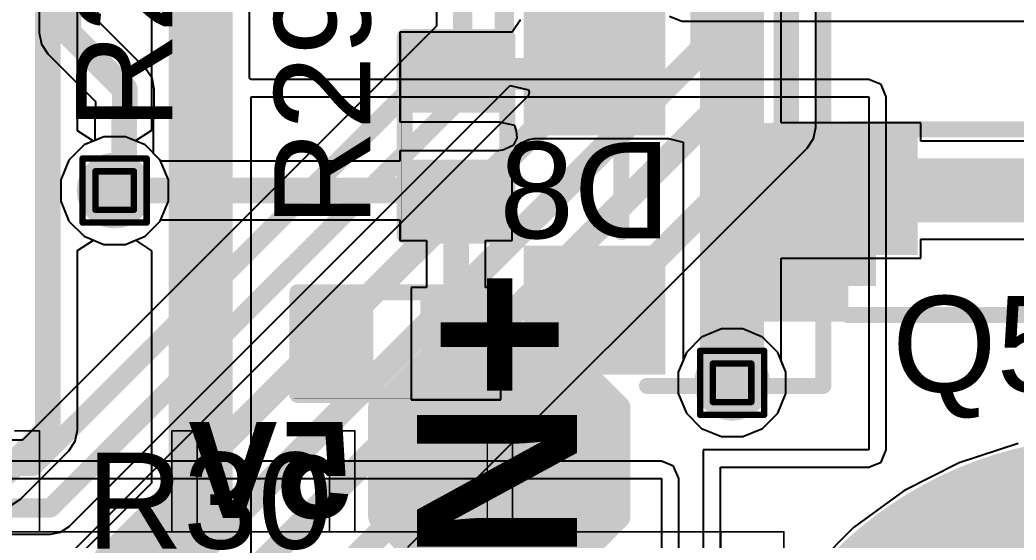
# Model space of a CAD drawing. Header units: inches. Extents: x -11 to 5433, y -4 to 5447.
# Drawn here: x 53.77 to 61.66, y 2.25 to 6.38 of the extents above; entities that cross this region are included whole.
import ezdxf

# ---------------------------------------------------------------- set-up
doc = ezdxf.new("R2010")
doc.units = ezdxf.units.IN
for name, color, linetype in [('Bottom Layer', 5, 'Continuous'), ('Bottom Overlay', 54, 'Continuous'), ('Bottom Paste', 16, 'Continuous'), ('Bottom Solder', 6, 'Continuous'), ('Drill Drawing', 1, 'Continuous'), ('Ground', 16, 'Continuous'), ('Mechanical 4', 56, 'Continuous'), ('Multi-Layer', 9, 'Continuous'), ('Pad Holes', 156, 'Continuous'), ('Power', 76, 'Continuous'), ('Top Layer', 1, 'Continuous'), ('Top Overlay', 2, 'Continuous'), ('Top Paste', 8, 'Continuous'), ('Top Solder', 216, 'Continuous'), ('Via Holes', 16, 'Continuous')]:
    doc.layers.add(name, color=color, linetype=linetype)
doc.styles.add('Arial', font='', dxfattribs={"height": 0.2})
doc.styles.add('Arial_Bold', font='', dxfattribs={"height": 0.2})
doc.styles.get('Arial').set_extended_font_data('Arial')
doc.styles.get('Arial_Bold').set_extended_font_data('Arial', bold=True)

# ---------------------------------------------------------------- blocks, each defined once
blk = doc.blocks.new('T__________B_31')
at = {"layer": 'Bottom Layer'}
blk.add_hatch(color=5, dxfattribs=at).paths.add_polyline_path([(0.381, 0.762), (-0.381, 0.762), (-0.762, 0.381), (-0.762, -0.381), (-0.381, -0.762), (0.381, -0.762), (0.762, -0.381), (0.762, 0.381)])
at = {"layer": 'Bottom Paste'}
blk.add_hatch(color=16, dxfattribs=at).paths.add_polyline_path([(0.381, 0.762), (-0.381, 0.762), (-0.762, 0.381), (-0.762, -0.381), (-0.381, -0.762), (0.381, -0.762), (0.762, -0.381), (0.762, 0.381)])
at = {"layer": 'Bottom Solder'}
blk.add_hatch(color=6, dxfattribs=at).paths.add_polyline_path([(0.4318, 0.8636), (-0.4318, 0.8636), (-0.8636, 0.4318), (-0.8636, -0.4318), (-0.4318, -0.8636), (0.4318, -0.8636), (0.8636, -0.4318), (0.8636, 0.4318)])
at = {"layer": 'Bottom Overlay'}
for points in [[(-0.9398, 0.4318, 0.2, 0.2, 0), (-0.4318, 0.9398, 0.2, 0.2, 0)], [(-0.4318, 0.9398, 0.2, 0.2, 0), (0.4318, 0.9398, 0.2, 0.2, 0)], [(0.4318, 0.9398, 0.2, 0.2, 0), (0.9398, 0.4318, 0.2, 0.2, 0)], [(-0.9398, -0.4318, 0.2, 0.2, 0), (-0.9398, 0.4318, 0.2, 0.2, 0)], [(0.9398, -0.4318, 0.2, 0.2, 0), (0.9398, 0.4318, 0.2, 0.2, 0)], [(-0.9398, -0.4318, 0.2, 0.2, 0), (-0.4318, -0.9398, 0.2, 0.2, 0)], [(0.4318, -0.9398, 0.2, 0.2, 0), (0.9398, -0.4318, 0.2, 0.2, 0)], [(-0.4318, -0.9398, 0.2, 0.2, 0), (0.4318, -0.9398, 0.2, 0.2, 0)]]:
    blk.add_lwpolyline(points, format="xyseb", dxfattribs=at)
for points in [[(-0.4818, 0.9398, 0.1, 0.1, 1), (-0.3818, 0.9398, 0.1, 0.1, 1)], [(-0.4818, 0.9398, 0.1, 0.1, 1), (-0.3818, 0.9398, 0.1, 0.1, 1)], [(0.3818, 0.9398, 0.1, 0.1, 1), (0.4818, 0.9398, 0.1, 0.1, 1)], [(0.3818, 0.9398, 0.1, 0.1, 1), (0.4818, 0.9398, 0.1, 0.1, 1)], [(-0.9898, 0.4318, 0.1, 0.1, 1), (-0.8898, 0.4318, 0.1, 0.1, 1)], [(-0.9898, 0.4318, 0.1, 0.1, 1), (-0.8898, 0.4318, 0.1, 0.1, 1)], [(0.8898, 0.4318, 0.1, 0.1, 1), (0.9898, 0.4318, 0.1, 0.1, 1)], [(0.8898, 0.4318, 0.1, 0.1, 1), (0.9898, 0.4318, 0.1, 0.1, 1)], [(-0.9898, -0.4318, 0.1, 0.1, 1), (-0.8898, -0.4318, 0.1, 0.1, 1)], [(-0.9898, -0.4318, 0.1, 0.1, 1), (-0.8898, -0.4318, 0.1, 0.1, 1)], [(0.8898, -0.4318, 0.1, 0.1, 1), (0.9898, -0.4318, 0.1, 0.1, 1)], [(0.8898, -0.4318, 0.1, 0.1, 1), (0.9898, -0.4318, 0.1, 0.1, 1)], [(-0.4818, -0.9398, 0.1, 0.1, 1), (-0.3818, -0.9398, 0.1, 0.1, 1)], [(-0.4818, -0.9398, 0.1, 0.1, 1), (-0.3818, -0.9398, 0.1, 0.1, 1)], [(0.3818, -0.9398, 0.1, 0.1, 1), (0.4818, -0.9398, 0.1, 0.1, 1)], [(0.3818, -0.9398, 0.1, 0.1, 1), (0.4818, -0.9398, 0.1, 0.1, 1)]]:
    blk.add_lwpolyline(points, format="xyseb", close=True, dxfattribs=at)
blk = doc.blocks.new('R___0402_35')
at = {"layer": 'Top Layer'}
for points in [[(-0.6985, -0.3175), (-0.6985, 0.3175), (-0.2413, 0.3175), (-0.2413, -0.3175)], [(0.2413, -0.3175), (0.2413, 0.3175), (0.6985, 0.3175), (0.6985, -0.3175)]]:
    blk.add_hatch(color=1, dxfattribs=at).paths.add_polyline_path(points)
at = {"layer": 'Top Paste'}
for points in [[(-0.6985, -0.3175), (-0.6985, 0.3175), (-0.2413, 0.3175), (-0.2413, -0.3175)], [(0.2413, -0.3175), (0.2413, 0.3175), (0.6985, 0.3175), (0.6985, -0.3175)]]:
    blk.add_hatch(color=8, dxfattribs=at).paths.add_polyline_path(points)
at = {"layer": 'Top Solder'}
for points in [[(-0.7535, -0.3725), (-0.7535, 0.3725), (-0.1863, 0.3725), (-0.1863, -0.3725)], [(0.1863, -0.3725), (0.1863, 0.3725), (0.7535, 0.3725), (0.7535, -0.3725)]]:
    blk.add_hatch(color=216, dxfattribs=at).paths.add_polyline_path(points)
at = {"layer": 'Top Overlay'}
for points in [[(-0.7874, -0.4064, 0.127, 0.127, 0), (-0.7874, 0.4064, 0.127, 0.127, 0)], [(-0.7874, 0.4064, 0.127, 0.127, 0), (0.7874, 0.4064, 0.127, 0.127, 0)], [(0.7874, -0.4064, 0.127, 0.127, 0), (0.7874, 0.4064, 0.127, 0.127, 0)], [(-0.7874, -0.4064, 0.127, 0.127, 0), (0.7874, -0.4064, 0.127, 0.127, 0)], [(-0.8128, -0.4318, 0.00323, 0.00323, 0), (0.8128, -0.4318, 0.00323, 0.00323, 0)]]:
    blk.add_lwpolyline(points, format="xyseb", dxfattribs=at)
for points in [[(-0.8191, 0.4064, 0.0635, 0.0635, 1), (-0.7556, 0.4064, 0.0635, 0.0635, 1)], [(-0.8191, 0.4064, 0.0635, 0.0635, 1), (-0.7556, 0.4064, 0.0635, 0.0635, 1)], [(0.7556, 0.4064, 0.0635, 0.0635, 1), (0.8191, 0.4064, 0.0635, 0.0635, 1)], [(0.7556, 0.4064, 0.0635, 0.0635, 1), (0.8191, 0.4064, 0.0635, 0.0635, 1)], [(-0.8191, -0.4064, 0.0635, 0.0635, 1), (-0.7556, -0.4064, 0.0635, 0.0635, 1)], [(-0.8191, -0.4064, 0.0635, 0.0635, 1), (-0.7556, -0.4064, 0.0635, 0.0635, 1)], [(0.7556, -0.4064, 0.0635, 0.0635, 1), (0.8191, -0.4064, 0.0635, 0.0635, 1)], [(0.7556, -0.4064, 0.0635, 0.0635, 1), (0.8191, -0.4064, 0.0635, 0.0635, 1)], [(-0.8136, -0.4318, 0.00161, 0.00161, 1), (-0.812, -0.4318, 0.00161, 0.00161, 1)], [(0.812, -0.4318, 0.00161, 0.00161, 1), (0.8136, -0.4318, 0.00161, 0.00161, 1)]]:
    blk.add_lwpolyline(points, format="xyseb", close=True, dxfattribs=at)
blk = doc.blocks.new('R___0402_36')
at = {"layer": 'Top Layer'}
for points in [[(-0.6985, -0.3175), (-0.6985, 0.3175), (-0.2413, 0.3175), (-0.2413, -0.3175)], [(0.2413, -0.3175), (0.2413, 0.3175), (0.6985, 0.3175), (0.6985, -0.3175)]]:
    blk.add_hatch(color=1, dxfattribs=at).paths.add_polyline_path(points)
at = {"layer": 'Top Paste'}
for points in [[(-0.6985, -0.3175), (-0.6985, 0.3175), (-0.2413, 0.3175), (-0.2413, -0.3175)], [(0.2413, -0.3175), (0.2413, 0.3175), (0.6985, 0.3175), (0.6985, -0.3175)]]:
    blk.add_hatch(color=8, dxfattribs=at).paths.add_polyline_path(points)
at = {"layer": 'Top Solder'}
for points in [[(-0.7535, -0.3725), (-0.7535, 0.3725), (-0.1863, 0.3725), (-0.1863, -0.3725)], [(0.1863, -0.3725), (0.1863, 0.3725), (0.7535, 0.3725), (0.7535, -0.3725)]]:
    blk.add_hatch(color=216, dxfattribs=at).paths.add_polyline_path(points)
at = {"layer": 'Top Overlay'}
for points in [[(0.7874, 0.4064, 0.127, 0.127, 0), (-0.7874, 0.4064, 0.127, 0.127, 0)], [(-0.7874, -0.4064, 0.127, 0.127, 0), (-0.7874, 0.4064, 0.127, 0.127, 0)], [(0.7874, -0.4064, 0.127, 0.127, 0), (0.7874, 0.4064, 0.127, 0.127, 0)], [(0.7874, -0.4064, 0.127, 0.127, 0), (-0.7874, -0.4064, 0.127, 0.127, 0)], [(0.8128, -0.4318, 0.00323, 0.00323, 0), (-0.8128, -0.4318, 0.00323, 0.00323, 0)]]:
    blk.add_lwpolyline(points, format="xyseb", dxfattribs=at)
for points in [[(-0.8191, 0.4064, 0.0635, 0.0635, 1), (-0.7556, 0.4064, 0.0635, 0.0635, 1)], [(-0.8191, 0.4064, 0.0635, 0.0635, 1), (-0.7556, 0.4064, 0.0635, 0.0635, 1)], [(0.7556, 0.4064, 0.0635, 0.0635, 1), (0.8191, 0.4064, 0.0635, 0.0635, 1)], [(0.7556, 0.4064, 0.0635, 0.0635, 1), (0.8191, 0.4064, 0.0635, 0.0635, 1)], [(-0.8191, -0.4064, 0.0635, 0.0635, 1), (-0.7556, -0.4064, 0.0635, 0.0635, 1)], [(-0.8191, -0.4064, 0.0635, 0.0635, 1), (-0.7556, -0.4064, 0.0635, 0.0635, 1)], [(0.7556, -0.4064, 0.0635, 0.0635, 1), (0.8191, -0.4064, 0.0635, 0.0635, 1)], [(0.7556, -0.4064, 0.0635, 0.0635, 1), (0.8191, -0.4064, 0.0635, 0.0635, 1)], [(-0.8136, -0.4318, 0.00161, 0.00161, 1), (-0.812, -0.4318, 0.00161, 0.00161, 1)], [(0.812, -0.4318, 0.00161, 0.00161, 1), (0.8136, -0.4318, 0.00161, 0.00161, 1)]]:
    blk.add_lwpolyline(points, format="xyseb", close=True, dxfattribs=at)
blk = doc.blocks.new('SOT_23_37')
at = {"layer": 'Top Layer'}
for points in [[(-0.41, 1.46), (0.41, 1.46), (0.41, 0.54), (-0.41, 0.54)], [(-1.36, -0.54), (-0.54, -0.54), (-0.54, -1.46), (-1.36, -1.46)], [(0.54, -0.54), (1.36, -0.54), (1.36, -1.46), (0.54, -1.46)]]:
    blk.add_hatch(color=1, dxfattribs=at).paths.add_polyline_path(points)
at = {"layer": 'Top Paste'}
for points in [[(-0.41, 1.46), (0.41, 1.46), (0.41, 0.54), (-0.41, 0.54)], [(-1.36, -0.54), (-0.54, -0.54), (-0.54, -1.46), (-1.36, -1.46)], [(0.54, -0.54), (1.36, -0.54), (1.36, -1.46), (0.54, -1.46)]]:
    blk.add_hatch(color=8, dxfattribs=at).paths.add_polyline_path(points)
at = {"layer": 'Top Solder'}
for points in [[(-0.5116, 1.5616), (0.5116, 1.5616), (0.5116, 0.4384), (-0.5116, 0.4384)], [(-1.4616, -0.4384), (-0.4384, -0.4384), (-0.4384, -1.5616), (-1.4616, -1.5616)], [(0.4384, -0.4384), (1.4616, -0.4384), (1.4616, -1.5616), (0.4384, -1.5616)]]:
    blk.add_hatch(color=216, dxfattribs=at).paths.add_polyline_path(points)
at = {"layer": 'Top Overlay'}
for points in [[(-1.5494, -0.5842, 0.127, 0.127, 0), (-1.5494, 0.8128, 0.127, 0.127, 0)], [(-0.5588, 0.8128, 0.127, 0.127, 0), (-1.5494, 0.8128, 0.127, 0.127, 0)], [(1.5494, 0.8128, 0.127, 0.127, 0), (0.5588, 0.8128, 0.127, 0.127, 0)], [(1.5494, -0.5842, 0.127, 0.127, 0), (1.5494, 0.8128, 0.127, 0.127, 0)], [(0.3302, -0.7874, 0.127, 0.127, 0), (-0.3302, -0.7874, 0.127, 0.127, 0)], [(-1.5494, -1.1684, 0.127, 0.127, 0), (-1.6764, -1.0414, 0.127, 0.127, 0)], [(-1.6764, -1.2954, 0.127, 0.127, 0), (-1.6764, -1.0414, 0.127, 0.127, 0)], [(-1.6764, -1.2954, 0.127, 0.127, 0), (-1.5494, -1.1684, 0.127, 0.127, 0)]]:
    blk.add_lwpolyline(points, format="xyseb", dxfattribs=at)
for points in [[(-1.5812, 0.8128, 0.0635, 0.0635, 1), (-1.5176, 0.8128, 0.0635, 0.0635, 1)], [(-1.5812, 0.8128, 0.0635, 0.0635, 1), (-1.5176, 0.8128, 0.0635, 0.0635, 1)], [(-0.5905, 0.8128, 0.0635, 0.0635, 1), (-0.5271, 0.8128, 0.0635, 0.0635, 1)], [(0.5271, 0.8128, 0.0635, 0.0635, 1), (0.5905, 0.8128, 0.0635, 0.0635, 1)], [(1.5176, 0.8128, 0.0635, 0.0635, 1), (1.5812, 0.8128, 0.0635, 0.0635, 1)], [(1.5176, 0.8128, 0.0635, 0.0635, 1), (1.5812, 0.8128, 0.0635, 0.0635, 1)], [(-1.5812, -0.5842, 0.0635, 0.0635, 1), (-1.5176, -0.5842, 0.0635, 0.0635, 1)], [(1.5176, -0.5842, 0.0635, 0.0635, 1), (1.5812, -0.5842, 0.0635, 0.0635, 1)], [(-0.3619, -0.7874, 0.0635, 0.0635, 1), (-0.2984, -0.7874, 0.0635, 0.0635, 1)], [(0.2984, -0.7874, 0.0635, 0.0635, 1), (0.3619, -0.7874, 0.0635, 0.0635, 1)], [(-1.7082, -1.0414, 0.0635, 0.0635, 1), (-1.6446, -1.0414, 0.0635, 0.0635, 1)], [(-1.7082, -1.0414, 0.0635, 0.0635, 1), (-1.6446, -1.0414, 0.0635, 0.0635, 1)], [(-1.5812, -1.1684, 0.0635, 0.0635, 1), (-1.5176, -1.1684, 0.0635, 0.0635, 1)], [(-1.5812, -1.1684, 0.0635, 0.0635, 1), (-1.5176, -1.1684, 0.0635, 0.0635, 1)], [(-1.7082, -1.2954, 0.0635, 0.0635, 1), (-1.6446, -1.2954, 0.0635, 0.0635, 1)], [(-1.7082, -1.2954, 0.0635, 0.0635, 1), (-1.6446, -1.2954, 0.0635, 0.0635, 1)]]:
    blk.add_lwpolyline(points, format="xyseb", close=True, dxfattribs=at)
blk = doc.blocks.new('SOD_323_B_38')
at = {"layer": 'Bottom Layer'}
for points in [[(-0.75, -0.45), (-1.55, -0.45), (-1.55, 0.45), (-0.75, 0.45)], [(1.55, -0.45), (0.75, -0.45), (0.75, 0.45), (1.55, 0.45)]]:
    blk.add_hatch(color=5, dxfattribs=at).paths.add_polyline_path(points)
at = {"layer": 'Bottom Overlay'}
for points in [[(-2.0062, 0.4826), (-0.914, 0.4826), (-0.914, 0.7874), (-2.0062, 0.7874)], [(-2.0062, -0.508), (-1.5744, -0.508), (-1.5744, 0.508), (-2.0062, 0.508)], [(-2.0062, -0.7874), (-0.914, -0.7874), (-0.914, -0.4826), (-2.0062, -0.4826)]]:
    blk.add_hatch(color=54, dxfattribs=at).paths.add_polyline_path(points)
at = {"layer": 'Bottom Paste'}
for points in [[(-0.75, -0.45), (-1.55, -0.45), (-1.55, 0.45), (-0.75, 0.45)], [(1.55, -0.45), (0.75, -0.45), (0.75, 0.45), (1.55, 0.45)]]:
    blk.add_hatch(color=16, dxfattribs=at).paths.add_polyline_path(points)
at = {"layer": 'Bottom Solder'}
for points in [[(-0.695, -0.505), (-1.605, -0.505), (-1.605, 0.505), (-0.695, 0.505)], [(1.605, -0.505), (0.695, -0.505), (0.695, 0.505), (1.605, 0.505)]]:
    blk.add_hatch(color=6, dxfattribs=at).paths.add_polyline_path(points)
at = {"layer": 'Bottom Overlay'}
for points in [[(-0.9144, 0.7366, 0.127, 0.127, 0), (0.9398, 0.7366, 0.127, 0.127, 0)], [(0.9398, 0.5588, 0.127, 0.127, 0), (0.9398, 0.7366, 0.127, 0.127, 0)], [(0.9398, -0.7366, 0.127, 0.127, 0), (0.9398, -0.5588, 0.127, 0.127, 0)], [(-0.9144, -0.7366, 0.127, 0.127, 0), (0.9398, -0.7366, 0.127, 0.127, 0)]]:
    blk.add_lwpolyline(points, format="xyseb", dxfattribs=at)
for points in [[(-0.9461, 0.7366, 0.0635, 0.0635, 1), (-0.8827, 0.7366, 0.0635, 0.0635, 1)], [(0.908, 0.7366, 0.0635, 0.0635, 1), (0.9715, 0.7366, 0.0635, 0.0635, 1)], [(0.908, 0.7366, 0.0635, 0.0635, 1), (0.9715, 0.7366, 0.0635, 0.0635, 1)], [(0.908, 0.5588, 0.0635, 0.0635, 1), (0.9715, 0.5588, 0.0635, 0.0635, 1)], [(0.908, -0.5588, 0.0635, 0.0635, 1), (0.9715, -0.5588, 0.0635, 0.0635, 1)], [(-0.9461, -0.7366, 0.0635, 0.0635, 1), (-0.8827, -0.7366, 0.0635, 0.0635, 1)], [(0.908, -0.7366, 0.0635, 0.0635, 1), (0.9715, -0.7366, 0.0635, 0.0635, 1)], [(0.908, -0.7366, 0.0635, 0.0635, 1), (0.9715, -0.7366, 0.0635, 0.0635, 1)]]:
    blk.add_lwpolyline(points, format="xyseb", close=True, dxfattribs=at)
blk = doc.blocks.new('S______156')
at = {"layer": 'Bottom Layer'}
h = blk.add_hatch(color=5, dxfattribs=at)
edge = h.paths.add_edge_path()
edge.add_arc((0, 0), 3, 0, 360)
at = {"layer": 'Bottom Solder'}
h = blk.add_hatch(color=6, dxfattribs=at)
edge = h.paths.add_edge_path()
edge.add_arc((0, 0), 3.1016, 0, 360)
at = {"layer": 'Ground'}
h = blk.add_hatch(color=16, dxfattribs=at)
edge = h.paths.add_edge_path()
edge.add_arc((0, 0), 3, 0, 360)
at = {"layer": 'Multi-Layer'}
h = blk.add_hatch(color=9, dxfattribs=at)
edge = h.paths.add_edge_path()
edge.add_arc((0, 0), 3, 0, 360)
at = {"layer": 'Pad Holes'}
h = blk.add_hatch(color=7, dxfattribs=at)
edge = h.paths.add_edge_path()
edge.add_arc((0, 0), 1.85, 0, 360)
at = {"layer": 'Power'}
h = blk.add_hatch(color=76, dxfattribs=at)
edge = h.paths.add_edge_path()
edge.add_arc((0, 0), 3, 0, 360)
at = {"layer": 'Top Layer'}
h = blk.add_hatch(color=1, dxfattribs=at)
edge = h.paths.add_edge_path()
edge.add_arc((0, 0), 3, 0, 360)
at = {"layer": 'Top Solder'}
h = blk.add_hatch(color=216, dxfattribs=at)
edge = h.paths.add_edge_path()
edge.add_arc((0, 0), 3.1016, 0, 360)

msp = doc.modelspace()

# ---------------------------------------------------------------- hatches: boundary and pattern name
at = {"layer": 'Bottom Layer'}
h = msp.add_hatch(color=5, dxfattribs=at)
edge = h.paths.add_edge_path()
edge.add_arc((54.5183, 5.0266), 0.3, 0, 360)
h = msp.add_hatch(color=5, dxfattribs=at)
edge = h.paths.add_edge_path()
edge.add_arc((59.4124, 3.5016), 0.3, 0, 360)
at = {"layer": 'Ground'}
h = msp.add_hatch(color=16, dxfattribs=at)
edge = h.paths.add_edge_path()
edge.add_arc((54.5183, 5.0266), 0.3, 0, 360)
h = msp.add_hatch(color=16, dxfattribs=at)
edge = h.paths.add_edge_path()
edge.add_arc((59.4124, 3.5016), 0.3, 0, 360)
at = {"layer": 'Power'}
h = msp.add_hatch(color=76, dxfattribs=at)
edge = h.paths.add_edge_path()
edge.add_arc((54.5183, 5.0266), 0.3, 0, 360)
h = msp.add_hatch(color=76, dxfattribs=at)
edge = h.paths.add_edge_path()
edge.add_arc((59.4124, 3.5016), 0.3, 0, 360)
at = {"layer": 'Top Layer'}
h = msp.add_hatch(color=1, dxfattribs=at)
edge = h.paths.add_edge_path()
edge.add_arc((54.5183, 5.0266), 0.3, 0, 360)
h = msp.add_hatch(color=1, dxfattribs=at)
edge = h.paths.add_edge_path()
edge.add_arc((59.4124, 3.5016), 0.3, 0, 360)
at = {"layer": 'Via Holes'}
h = msp.add_hatch(color=7, dxfattribs=at)
edge = h.paths.add_edge_path()
edge.add_arc((54.5183, 5.0266), 0.15, 0, 360)
h = msp.add_hatch(color=7, dxfattribs=at)
edge = h.paths.add_edge_path()
edge.add_arc((59.4124, 3.5016), 0.15, 0, 360)

# ---------------------------------------------------------------- linework, layer by layer
at = {"layer": 'Bottom Layer'}
for p, q in [((54.2228, 5.5009), (54.2228, 20.8349)), ((54.8108, 7.9647), (54.8108, 5.5039)), ((55.5878, 5.9166), (55.5878, 7.9647)), ((58.9176, 6.4094), (59.0148, 6.3692)), ((59.0148, 6.3692), (63.5148, 6.3692)), ((55.6006, 5.9081), (55.5878, 5.9166)), ((60.4972, 5.9081), (55.6006, 5.9081)), ((60.5944, 5.8678), (60.4972, 5.9081)), ((60.6347, 5.7706), (60.5944, 5.8678)), ((55.6006, -3.1374), (55.6006, 5.7706)), ((55.6006, 5.7706), (60.4972, 5.7706)), ((60.4972, 5.7706), (60.4972, 2.9694)), ((60.6347, 2.9694), (60.6347, 5.7706)), ((54.3498, 5.419), (54.2228, 5.5009)), ((54.4334, 5.4536), (54.3498, 5.419)), ((54.6032, 5.4536), (54.4334, 5.4536)), ((54.6838, 5.4202), (54.6032, 5.4536)), ((54.8108, 5.5039), (54.6838, 5.4202)), ((54.2228, 4.5523), (54.3498, 4.6342)), ((54.3498, 4.6342), (54.4334, 4.5996)), ((54.4334, 4.5996), (54.6032, 4.5996)), ((54.6032, 4.5996), (54.6838, 4.633)), ((54.6838, 4.633), (54.8108, 4.5493)), ((54.2228, 3.1269), (54.2228, 4.5523)), ((54.8108, 4.5493), (54.8108, 2.706)), ((54.205, 3.0377), (54.2228, 3.1269)), ((54.1545, 2.9621), (54.205, 3.0377)), ((53.7708, 2.5784), (54.1545, 2.9621)), ((60.4972, 2.9694), (59.182, 2.9694)), ((59.182, 2.9694), (59.182, -3.1374)), ((60.5944, 2.8722), (60.6347, 2.9694)), ((60.4972, 2.8319), (60.5944, 2.8722)), ((59.3195, -3.1374), (59.3195, 2.8319)), ((59.3195, 2.8319), (60.4972, 2.8319)), ((54.8108, 2.706), (53.9217, 1.8169)), ((53.6952, 2.5279), (53.7708, 2.5784))]:
    msp.add_line(p, q, dxfattribs=at)
for points in [[(53.9897, 3.1269, 0.2032, 0.2032, 0), (53.9897, 20.8349, 0.2032, 0.2032, 0)], [(55.1993, 2.5451, 0.508, 0.508, 0), (55.1993, 8.1427, 0.508, 0.508, 0)], [(53.606, 2.7432, 0.2032, 0.2032, 0), (53.9897, 3.1269, 0.2032, 0.2032, 0)], [(54.0826, 1.4284, 0.508, 0.508, 0), (55.1993, 2.5451, 0.508, 0.508, 0)]]:
    msp.add_lwpolyline(points, format="xyseb", dxfattribs=at)
for points in [[(53.9389, 3.1269, 0.1016, 0.1016, 1), (54.0405, 3.1269, 0.1016, 0.1016, 1)], [(53.9389, 3.1269, 0.1016, 0.1016, 1), (54.0405, 3.1269, 0.1016, 0.1016, 1)], [(55.0723, 2.5451, 0.254, 0.254, 1), (55.3263, 2.5451, 0.254, 0.254, 1)], [(55.0723, 2.5451, 0.254, 0.254, 1), (55.3263, 2.5451, 0.254, 0.254, 1)]]:
    msp.add_lwpolyline(points, format="xyseb", close=True, dxfattribs=at)
at = {"layer": 'Drill Drawing'}
for points in [[(54.2643, 5.2806, 0.0508, 0.0508, 0), (54.7723, 5.2806, 0.0508, 0.0508, 0)], [(54.2643, 4.7726, 0.0508, 0.0508, 0), (54.2643, 5.2806, 0.0508, 0.0508, 0)], [(54.7723, 4.7726, 0.0508, 0.0508, 0), (54.7723, 5.2806, 0.0508, 0.0508, 0)], [(54.3659, 5.179, 0.0508, 0.0508, 0), (54.6707, 5.179, 0.0508, 0.0508, 0)], [(54.3659, 4.8742, 0.0508, 0.0508, 0), (54.3659, 5.179, 0.0508, 0.0508, 0)], [(54.6707, 4.8742, 0.0508, 0.0508, 0), (54.6707, 5.179, 0.0508, 0.0508, 0)], [(54.3659, 4.8742, 0.0508, 0.0508, 0), (54.6707, 4.8742, 0.0508, 0.0508, 0)], [(54.2643, 4.7726, 0.0508, 0.0508, 0), (54.7723, 4.7726, 0.0508, 0.0508, 0)], [(59.1584, 3.7556, 0.0508, 0.0508, 0), (59.6664, 3.7556, 0.0508, 0.0508, 0)], [(59.1584, 3.2476, 0.0508, 0.0508, 0), (59.1584, 3.7556, 0.0508, 0.0508, 0)], [(59.6664, 3.2476, 0.0508, 0.0508, 0), (59.6664, 3.7556, 0.0508, 0.0508, 0)], [(59.26, 3.654, 0.0508, 0.0508, 0), (59.5648, 3.654, 0.0508, 0.0508, 0)], [(59.26, 3.3492, 0.0508, 0.0508, 0), (59.26, 3.654, 0.0508, 0.0508, 0)], [(59.5648, 3.3492, 0.0508, 0.0508, 0), (59.5648, 3.654, 0.0508, 0.0508, 0)], [(59.26, 3.3492, 0.0508, 0.0508, 0), (59.5648, 3.3492, 0.0508, 0.0508, 0)], [(59.1584, 3.2476, 0.0508, 0.0508, 0), (59.6664, 3.2476, 0.0508, 0.0508, 0)]]:
    msp.add_lwpolyline(points, format="xyseb", dxfattribs=at)
for points in [[(54.2516, 5.2806, 0.0254, 0.0254, 1), (54.277, 5.2806, 0.0254, 0.0254, 1)], [(54.2516, 5.2806, 0.0254, 0.0254, 1), (54.277, 5.2806, 0.0254, 0.0254, 1)], [(54.7596, 5.2806, 0.0254, 0.0254, 1), (54.785, 5.2806, 0.0254, 0.0254, 1)], [(54.7596, 5.2806, 0.0254, 0.0254, 1), (54.785, 5.2806, 0.0254, 0.0254, 1)], [(54.3532, 5.179, 0.0254, 0.0254, 1), (54.3786, 5.179, 0.0254, 0.0254, 1)], [(54.3532, 5.179, 0.0254, 0.0254, 1), (54.3786, 5.179, 0.0254, 0.0254, 1)], [(54.658, 5.179, 0.0254, 0.0254, 1), (54.6834, 5.179, 0.0254, 0.0254, 1)], [(54.658, 5.179, 0.0254, 0.0254, 1), (54.6834, 5.179, 0.0254, 0.0254, 1)], [(54.3532, 4.8742, 0.0254, 0.0254, 1), (54.3786, 4.8742, 0.0254, 0.0254, 1)], [(54.3532, 4.8742, 0.0254, 0.0254, 1), (54.3786, 4.8742, 0.0254, 0.0254, 1)], [(54.658, 4.8742, 0.0254, 0.0254, 1), (54.6834, 4.8742, 0.0254, 0.0254, 1)], [(54.658, 4.8742, 0.0254, 0.0254, 1), (54.6834, 4.8742, 0.0254, 0.0254, 1)], [(54.2516, 4.7726, 0.0254, 0.0254, 1), (54.277, 4.7726, 0.0254, 0.0254, 1)], [(54.2516, 4.7726, 0.0254, 0.0254, 1), (54.277, 4.7726, 0.0254, 0.0254, 1)], [(54.7596, 4.7726, 0.0254, 0.0254, 1), (54.785, 4.7726, 0.0254, 0.0254, 1)], [(54.7596, 4.7726, 0.0254, 0.0254, 1), (54.785, 4.7726, 0.0254, 0.0254, 1)], [(59.1457, 3.7556, 0.0254, 0.0254, 1), (59.1711, 3.7556, 0.0254, 0.0254, 1)], [(59.1457, 3.7556, 0.0254, 0.0254, 1), (59.1711, 3.7556, 0.0254, 0.0254, 1)], [(59.6537, 3.7556, 0.0254, 0.0254, 1), (59.6791, 3.7556, 0.0254, 0.0254, 1)], [(59.6537, 3.7556, 0.0254, 0.0254, 1), (59.6791, 3.7556, 0.0254, 0.0254, 1)], [(59.2473, 3.654, 0.0254, 0.0254, 1), (59.2727, 3.654, 0.0254, 0.0254, 1)], [(59.2473, 3.654, 0.0254, 0.0254, 1), (59.2727, 3.654, 0.0254, 0.0254, 1)], [(59.5521, 3.654, 0.0254, 0.0254, 1), (59.5775, 3.654, 0.0254, 0.0254, 1)], [(59.5521, 3.654, 0.0254, 0.0254, 1), (59.5775, 3.654, 0.0254, 0.0254, 1)], [(59.2473, 3.3492, 0.0254, 0.0254, 1), (59.2727, 3.3492, 0.0254, 0.0254, 1)], [(59.2473, 3.3492, 0.0254, 0.0254, 1), (59.2727, 3.3492, 0.0254, 0.0254, 1)], [(59.5521, 3.3492, 0.0254, 0.0254, 1), (59.5775, 3.3492, 0.0254, 0.0254, 1)], [(59.5521, 3.3492, 0.0254, 0.0254, 1), (59.5775, 3.3492, 0.0254, 0.0254, 1)], [(59.1457, 3.2476, 0.0254, 0.0254, 1), (59.1711, 3.2476, 0.0254, 0.0254, 1)], [(59.1457, 3.2476, 0.0254, 0.0254, 1), (59.1711, 3.2476, 0.0254, 0.0254, 1)], [(59.6537, 3.2476, 0.0254, 0.0254, 1), (59.6791, 3.2476, 0.0254, 0.0254, 1)], [(59.6537, 3.2476, 0.0254, 0.0254, 1), (59.6791, 3.2476, 0.0254, 0.0254, 1)]]:
    msp.add_lwpolyline(points, format="xyseb", close=True, dxfattribs=at)
at = {"layer": 'Ground'}
for p, q in [((57.0698, 24.7046), (57.0698, 6.3291)), ((53.9197, 20.5392), (53.9197, 6.2763)), ((54.3859, 6.3728), (54.3859, 16.8786)), ((60.0755, 5.5274), (60.0755, 10.2174)), ((57.0698, 6.3291), (53.7878, 3.0471)), ((54.7641, 5.9946), (54.3859, 6.3728)), ((53.9197, 6.2763), (53.9375, 6.1871)), ((53.9375, 6.1871), (53.988, 6.1115)), ((53.988, 6.1115), (54.3662, 5.7333)), ((54.8146, 5.919), (54.7641, 5.9946)), ((54.8324, 5.8298), (54.8146, 5.919)), ((56.9652, 5.1715), (57.6537, 5.86)), ((57.6537, 5.86), (57.7984, 5.8251)), ((57.7991, 5.7804), (52.6836, 0.6649)), ((54.8324, 5.6214), (54.8324, 5.8298)), ((57.7984, 5.8251), (57.8042, 5.8073)), ((57.8042, 5.8073), (57.7991, 5.7804)), ((54.3662, 5.7333), (54.3662, 5.6418)), ((54.3662, 5.6418), (54.3611, 5.6163)), ((54.3611, 5.6163), (54.3611, 5.4237)), ((54.8273, 5.5958), (54.8324, 5.6214)), ((54.8273, 5.3215), (54.8273, 5.5958)), ((60.0577, 5.4382), (60.0755, 5.5274)), ((54.2764, 5.3886), (54.1563, 5.2685)), ((54.3611, 5.4237), (54.2764, 5.3886)), ((60.0072, 5.3626), (60.0577, 5.4382)), ((54.8803, 5.2685), (54.8273, 5.3215)), ((56.8422, 2.1976), (60.0072, 5.3626)), ((54.1563, 5.2685), (54.0913, 5.1115)), ((54.9453, 5.1115), (54.8803, 5.2685)), ((54.1569, 2.3632), (56.9652, 5.1715)), ((56.9652, 5.1715), (56.9652, 5.1715)), ((54.0913, 5.1115), (54.0913, 4.9417)), ((54.9453, 4.9417), (54.9453, 5.1115)), ((54.0913, 4.9417), (54.1563, 4.7847)), ((54.8803, 4.7847), (54.9453, 4.9417)), ((54.1563, 4.7847), (54.2764, 4.6646)), ((54.7602, 4.6646), (54.8803, 4.7847)), ((54.2764, 4.6646), (54.4334, 4.5996)), ((54.6032, 4.5996), (54.7602, 4.6646)), ((54.4334, 4.5996), (54.6032, 4.5996)), ((59.3275, 3.9286), (59.1705, 3.8635)), ((59.4973, 3.9286), (59.3275, 3.9286)), ((59.6543, 3.8635), (59.4973, 3.9286)), ((59.1705, 3.8635), (59.0504, 3.7434)), ((59.7744, 3.7434), (59.6543, 3.8635)), ((59.0504, 3.7434), (58.9854, 3.5865)), ((59.8394, 3.5865), (59.7744, 3.7434)), ((58.9854, 3.5865), (58.9854, 3.4166)), ((59.8394, 3.4166), (59.8394, 3.5865)), ((58.9854, 3.4166), (59.0504, 3.2597)), ((59.7744, 3.2597), (59.8394, 3.4166)), ((59.0504, 3.2597), (59.1705, 3.1396)), ((59.6543, 3.1396), (59.7744, 3.2597)), ((59.1705, 3.1396), (59.3275, 3.0746)), ((59.4973, 3.0746), (59.6543, 3.1396)), ((53.7878, 3.0471), (36.3653, 3.0471)), ((59.3275, 3.0746), (59.4973, 3.0746)), ((45.5613, 2.3025), (54.0104, 2.3025)), ((54.0104, 2.3025), (54.0897, 2.3183)), ((54.0104, 2.3025), (54.0104, 2.3025)), ((54.0897, 2.3183), (54.1569, 2.3632))]:
    msp.add_line(p, q, dxfattribs=at)
for points in [[(59.5122, 5.8928, 0.2032, 0.2032, 0), (59.5122, 28.6723, 0.2032, 0.2032, 0)], [(59.182, 6.1468, 0.2032, 0.2032, 0), (59.182, 28.5356, 0.2032, 0.2032, 0)], [(58.0898, 5.7414, 0.2032, 0.2032, 0), (58.0898, 27.8232, 0.2032, 0.2032, 0)], [(57.6072, 6.1065, 0.1524, 0.1524, 0), (57.6072, 24.9272, 0.1524, 0.1524, 0)], [(57.277, 6.2433, 0.1524, 0.1524, 0), (57.277, 24.7904, 0.1524, 0.1524, 0)], [(54.1528, 6.2763, 0.2032, 0.2032, 0), (54.1528, 20.6718, 0.2032, 0.2032, 0)], [(59.8424, 5.5274, 0.2032, 0.2032, 0), (59.8424, 10.2929, 0.2032, 0.2032, 0)], [(53.8736, 2.8399, 0.1524, 0.1524, 0), (57.277, 6.2433, 0.1524, 0.1524, 0)], [(54.1528, 6.2763, 0.2032, 0.2032, 0), (54.5993, 5.8298, 0.2032, 0.2032, 0)], [(52.7754, -0.2598, 0.2032, 0.2032, 0), (59.182, 6.1468, 0.2032, 0.2032, 0)], [(56.8187, 5.318, 0.1524, 0.1524, 0), (57.6072, 6.1065, 0.1524, 0.1524, 0)], [(52.8177, -0.8017, 0.2032, 0.2032, 0), (59.5122, 5.8928, 0.2032, 0.2032, 0)], [(54.5993, 5.6214, 0.2032, 0.2032, 0), (54.5993, 5.8298, 0.2032, 0.2032, 0)], [(52.7802, 0.4318, 0.2032, 0.2032, 0), (58.0898, 5.7414, 0.2032, 0.2032, 0)], [(54.5942, 5.6163, 0.2032, 0.2032, 0), (54.5993, 5.6214, 0.2032, 0.2032, 0)], [(54.5942, 5.1025, 0.2032, 0.2032, 0), (54.5942, 5.6163, 0.2032, 0.2032, 0)], [(52.9855, -1.3295, 0.2032, 0.2032, 0), (59.8424, 5.5274, 0.2032, 0.2032, 0)], [(54.0104, 2.5097, 0.1524, 0.1524, 0), (56.8187, 5.318, 0.1524, 0.1524, 0)], [(54.5183, 5.0266, 0.2032, 0.2032, 0), (54.5942, 5.1025, 0.2032, 0.2032, 0)], [(36.2795, 2.8399, 0.1524, 0.1524, 0), (53.8736, 2.8399, 0.1524, 0.1524, 0)], [(44.5474, 2.5097, 0.1524, 0.1524, 0), (54.0104, 2.5097, 0.1524, 0.1524, 0)]]:
    msp.add_lwpolyline(points, format="xyseb", dxfattribs=at)
for points in [[(54.102, 6.2763, 0.1016, 0.1016, 1), (54.2036, 6.2763, 0.1016, 0.1016, 1)], [(54.102, 6.2763, 0.1016, 0.1016, 1), (54.2036, 6.2763, 0.1016, 0.1016, 1)], [(57.2389, 6.2433, 0.0762, 0.0762, 1), (57.3151, 6.2433, 0.0762, 0.0762, 1)], [(57.2389, 6.2433, 0.0762, 0.0762, 1), (57.3151, 6.2433, 0.0762, 0.0762, 1)], [(59.1312, 6.1468, 0.1016, 0.1016, 1), (59.2328, 6.1468, 0.1016, 0.1016, 1)], [(59.1312, 6.1468, 0.1016, 0.1016, 1), (59.2328, 6.1468, 0.1016, 0.1016, 1)], [(57.5691, 6.1065, 0.0762, 0.0762, 1), (57.6453, 6.1065, 0.0762, 0.0762, 1)], [(57.5691, 6.1065, 0.0762, 0.0762, 1), (57.6453, 6.1065, 0.0762, 0.0762, 1)], [(54.5485, 5.8298, 0.1016, 0.1016, 1), (54.6501, 5.8298, 0.1016, 0.1016, 1)], [(54.5485, 5.8298, 0.1016, 0.1016, 1), (54.6501, 5.8298, 0.1016, 0.1016, 1)], [(59.4614, 5.8928, 0.1016, 0.1016, 1), (59.563, 5.8928, 0.1016, 0.1016, 1)], [(59.4614, 5.8928, 0.1016, 0.1016, 1), (59.563, 5.8928, 0.1016, 0.1016, 1)], [(58.039, 5.7414, 0.1016, 0.1016, 1), (58.1406, 5.7414, 0.1016, 0.1016, 1)], [(58.039, 5.7414, 0.1016, 0.1016, 1), (58.1406, 5.7414, 0.1016, 0.1016, 1)], [(54.5434, 5.6163, 0.1016, 0.1016, 1), (54.645, 5.6163, 0.1016, 0.1016, 1)], [(54.5434, 5.6163, 0.1016, 0.1016, 1), (54.645, 5.6163, 0.1016, 0.1016, 1)], [(54.5485, 5.6214, 0.1016, 0.1016, 1), (54.6501, 5.6214, 0.1016, 0.1016, 1)], [(54.5485, 5.6214, 0.1016, 0.1016, 1), (54.6501, 5.6214, 0.1016, 0.1016, 1)], [(59.7916, 5.5274, 0.1016, 0.1016, 1), (59.8932, 5.5274, 0.1016, 0.1016, 1)], [(59.7916, 5.5274, 0.1016, 0.1016, 1), (59.8932, 5.5274, 0.1016, 0.1016, 1)], [(56.7806, 5.318, 0.0762, 0.0762, 1), (56.8568, 5.318, 0.0762, 0.0762, 1)], [(56.7806, 5.318, 0.0762, 0.0762, 1), (56.8568, 5.318, 0.0762, 0.0762, 1)], [(54.5434, 5.1025, 0.1016, 0.1016, 1), (54.645, 5.1025, 0.1016, 0.1016, 1)], [(54.5434, 5.1025, 0.1016, 0.1016, 1), (54.645, 5.1025, 0.1016, 0.1016, 1)], [(54.4675, 5.0266, 0.1016, 0.1016, 1), (54.5691, 5.0266, 0.1016, 0.1016, 1)], [(53.8355, 2.8399, 0.0762, 0.0762, 1), (53.9117, 2.8399, 0.0762, 0.0762, 1)], [(53.8355, 2.8399, 0.0762, 0.0762, 1), (53.9117, 2.8399, 0.0762, 0.0762, 1)], [(53.9723, 2.5097, 0.0762, 0.0762, 1), (54.0485, 2.5097, 0.0762, 0.0762, 1)], [(53.9723, 2.5097, 0.0762, 0.0762, 1), (54.0485, 2.5097, 0.0762, 0.0762, 1)]]:
    msp.add_lwpolyline(points, format="xyseb", close=True, dxfattribs=at)
at = {"layer": 'Mechanical 4'}
for points in [[(53.7222, 3.1201, 0.0127, 0.0127, 0), (53.9222, 3.1201, 0.0127, 0.0127, 0)], [(53.9222, 2.3201, 0.0127, 0.0127, 0), (53.9222, 3.1201, 0.0127, 0.0127, 0)], [(54.9722, 3.1201, 0.0127, 0.0127, 0), (55.1722, 3.1201, 0.0127, 0.0127, 0)], [(54.9722, 2.3201, 0.0127, 0.0127, 0), (54.9722, 3.1201, 0.0127, 0.0127, 0)], [(55.1722, 2.3201, 0.0127, 0.0127, 0), (55.1722, 3.1201, 0.0127, 0.0127, 0)], [(56.2222, 3.1201, 0.0127, 0.0127, 0), (56.4222, 3.1201, 0.0127, 0.0127, 0)], [(56.2222, 2.3201, 0.0127, 0.0127, 0), (56.2222, 3.1201, 0.0127, 0.0127, 0)], [(56.4222, 2.3201, 0.0127, 0.0127, 0), (56.4222, 3.1201, 0.0127, 0.0127, 0)], [(57.4722, 3.1201, 0.0127, 0.0127, 0), (57.6722, 3.1201, 0.0127, 0.0127, 0)], [(57.4722, 2.3201, 0.0127, 0.0127, 0), (57.4722, 3.1201, 0.0127, 0.0127, 0)], [(57.6722, 2.3201, 0.0127, 0.0127, 0), (57.6722, 3.1201, 0.0127, 0.0127, 0)], [(46.5722, 2.3201, 0.0127, 0.0127, 0), (59.8222, 2.3201, 0.0127, 0.0127, 0)], [(59.3222, 0.4201, 0.0127, 0.0127, 0), (59.3222, 2.3201, 0.0127, 0.0127, 0)], [(59.8222, -1.7299, 0.0127, 0.0127, 0), (59.8222, 2.3201, 0.0127, 0.0127, 0)]]:
    msp.add_lwpolyline(points, format="xyseb", dxfattribs=at)
for points in [[(53.9191, 3.1201, 0.00635, 0.00635, 1), (53.9254, 3.1201, 0.00635, 0.00635, 1)], [(53.9191, 3.1201, 0.00635, 0.00635, 1), (53.9254, 3.1201, 0.00635, 0.00635, 1)], [(54.9691, 3.1201, 0.00635, 0.00635, 1), (54.9754, 3.1201, 0.00635, 0.00635, 1)], [(54.9691, 3.1201, 0.00635, 0.00635, 1), (54.9754, 3.1201, 0.00635, 0.00635, 1)], [(55.1691, 3.1201, 0.00635, 0.00635, 1), (55.1754, 3.1201, 0.00635, 0.00635, 1)], [(55.1691, 3.1201, 0.00635, 0.00635, 1), (55.1754, 3.1201, 0.00635, 0.00635, 1)], [(56.2191, 3.1201, 0.00635, 0.00635, 1), (56.2254, 3.1201, 0.00635, 0.00635, 1)], [(56.2191, 3.1201, 0.00635, 0.00635, 1), (56.2254, 3.1201, 0.00635, 0.00635, 1)], [(56.4191, 3.1201, 0.00635, 0.00635, 1), (56.4254, 3.1201, 0.00635, 0.00635, 1)], [(56.4191, 3.1201, 0.00635, 0.00635, 1), (56.4254, 3.1201, 0.00635, 0.00635, 1)], [(57.4691, 3.1201, 0.00635, 0.00635, 1), (57.4754, 3.1201, 0.00635, 0.00635, 1)], [(57.4691, 3.1201, 0.00635, 0.00635, 1), (57.4754, 3.1201, 0.00635, 0.00635, 1)], [(57.6691, 3.1201, 0.00635, 0.00635, 1), (57.6754, 3.1201, 0.00635, 0.00635, 1)], [(57.6691, 3.1201, 0.00635, 0.00635, 1), (57.6754, 3.1201, 0.00635, 0.00635, 1)], [(53.9191, 2.3201, 0.00635, 0.00635, 1), (53.9254, 2.3201, 0.00635, 0.00635, 1)], [(54.9691, 2.3201, 0.00635, 0.00635, 1), (54.9754, 2.3201, 0.00635, 0.00635, 1)], [(55.1691, 2.3201, 0.00635, 0.00635, 1), (55.1754, 2.3201, 0.00635, 0.00635, 1)], [(56.2191, 2.3201, 0.00635, 0.00635, 1), (56.2254, 2.3201, 0.00635, 0.00635, 1)], [(56.4191, 2.3201, 0.00635, 0.00635, 1), (56.4254, 2.3201, 0.00635, 0.00635, 1)], [(57.4691, 2.3201, 0.00635, 0.00635, 1), (57.4754, 2.3201, 0.00635, 0.00635, 1)], [(57.6691, 2.3201, 0.00635, 0.00635, 1), (57.6754, 2.3201, 0.00635, 0.00635, 1)], [(59.3191, 2.3201, 0.00635, 0.00635, 1), (59.3254, 2.3201, 0.00635, 0.00635, 1)], [(59.8191, 2.3201, 0.00635, 0.00635, 1), (59.8254, 2.3201, 0.00635, 0.00635, 1)], [(59.8191, 2.3201, 0.00635, 0.00635, 1), (59.8254, 2.3201, 0.00635, 0.00635, 1)]]:
    msp.add_lwpolyline(points, format="xyseb", close=True, dxfattribs=at)
at = {"layer": 'Power'}
for p, q in [((54.4334, 5.4536), (54.2764, 5.3886)), ((54.6032, 5.4536), (54.4334, 5.4536)), ((54.7602, 5.3886), (54.6032, 5.4536)), ((54.2764, 5.3886), (54.1563, 5.2685)), ((54.8803, 5.2685), (54.7602, 5.3886)), ((54.1563, 5.2685), (54.0913, 5.1115)), ((54.9453, 5.1115), (54.8803, 5.2685)), ((54.0913, 5.1115), (54.0913, 4.9417)), ((54.9453, 4.9417), (54.9453, 5.1115)), ((54.0913, 4.9417), (54.1563, 4.7847)), ((54.8803, 4.7847), (54.9453, 4.9417)), ((54.1563, 4.7847), (54.2764, 4.6646)), ((54.7602, 4.6646), (54.8803, 4.7847)), ((54.2764, 4.6646), (54.4334, 4.5996)), ((54.6032, 4.5996), (54.7602, 4.6646)), ((54.4334, 4.5996), (54.6032, 4.5996)), ((59.3275, 3.9286), (59.1705, 3.8635)), ((59.4973, 3.9286), (59.3275, 3.9286)), ((59.6543, 3.8635), (59.4973, 3.9286)), ((59.1705, 3.8635), (59.0504, 3.7434)), ((59.7744, 3.7434), (59.6543, 3.8635)), ((59.0504, 3.7434), (58.9854, 3.5865)), ((59.8394, 3.5865), (59.7744, 3.7434)), ((58.9854, 3.5865), (58.9854, 3.4166)), ((59.8394, 3.4166), (59.8394, 3.5865)), ((58.9854, 3.4166), (59.0504, 3.2597)), ((59.7744, 3.2597), (59.8394, 3.4166)), ((59.0504, 3.2597), (59.1705, 3.1396)), ((59.6543, 3.1396), (59.7744, 3.2597)), ((59.1705, 3.1396), (59.3275, 3.0746)), ((59.4973, 3.0746), (59.6543, 3.1396)), ((59.3275, 3.0746), (59.4973, 3.0746)), ((61.6802, 3.0194), (61.212, 2.8673)), ((58.8518, 2.8807), (34.1918, 2.8807)), ((58.949, 2.8404), (58.8518, 2.8807)), ((61.212, 2.8673), (60.7735, 2.6438)), ((58.9893, 2.7432), (58.949, 2.8404)), ((22.35, 2.7432), (58.8518, 2.7432)), ((58.8518, 2.7432), (58.8518, -3.1374)), ((58.9893, -3.1374), (58.9893, 2.7432)), ((60.7735, 2.6438), (60.3753, 2.3545)), ((60.3753, 2.3545), (60.0273, 2.0065))]:
    msp.add_line(p, q, dxfattribs=at)
at = {"layer": 'Top Layer'}
for p, q in [((59.8009, 5.5636), (59.8009, 7.1052)), ((57.7355, 6.3815), (57.6688, 6.2822)), ((57.6688, 6.2822), (56.7798, 6.2822)), ((56.7798, 6.2822), (56.7798, 5.571)), ((56.7798, 5.571), (57.5637, 5.571)), ((57.5637, 5.571), (57.6867, 5.5441)), ((57.6867, 5.5441), (57.6868, 5.5441)), ((57.6868, 5.5441), (57.6911, 5.5356)), ((57.6911, 5.5356), (57.7022, 5.4986)), ((60.9095, 5.5636), (59.8009, 5.5636)), ((60.9095, 5.4177), (60.9095, 5.5636)), ((54.4334, 5.4536), (54.2764, 5.3886)), ((54.6032, 5.4536), (54.4334, 5.4536)), ((54.7602, 5.3886), (54.6032, 5.4536)), ((57.7022, 5.4986), (57.7069, 5.4456)), ((54.2764, 5.3886), (54.1563, 5.2685)), ((54.8803, 5.2685), (54.7602, 5.3886)), ((57.6628, 5.3772), (57.604, 5.3498)), ((57.6811, 5.3894), (57.6628, 5.3772)), ((57.7048, 5.4358), (57.6811, 5.3894)), ((57.6854, 5.3446), (57.7007, 5.3774)), ((57.7007, 5.3774), (57.7418, 5.4051)), ((57.7069, 5.4456), (57.7048, 5.4358)), ((57.7418, 5.4051), (57.8007, 5.4322)), ((57.8007, 5.4322), (57.8441, 5.4396)), ((57.8441, 5.4396), (57.8514, 5.4396)), ((57.8514, 5.4396), (58.8969, 5.4396)), ((58.8969, 5.4396), (58.9095, 5.4396)), ((58.9095, 5.4396), (59.0239, 5.4094)), ((59.0239, 5.4094), (59.0239, 3.6795)), ((63.627, 5.4177), (60.9095, 5.4177)), ((57.5528, 5.3424), (56.7798, 5.3424)), ((56.7798, 5.3424), (56.7798, 5.2597)), ((57.5601, 5.3424), (57.5528, 5.3424)), ((57.604, 5.3498), (57.5601, 5.3424)), ((57.6718, 5.2807), (57.6854, 5.3446)), ((54.1563, 5.2685), (54.0913, 5.1115)), ((54.8839, 5.2597), (54.8803, 5.2685)), ((56.7798, 5.2597), (54.8839, 5.2597)), ((57.6688, 5.244), (57.6718, 5.2807)), ((57.6688, 5.2202), (57.6688, 5.244)), ((57.6688, 4.6312), (57.6688, 5.2202)), ((54.0913, 5.1115), (54.0913, 4.9417)), ((54.0913, 4.9417), (54.1563, 4.7847)), ((54.1563, 4.7847), (54.2764, 4.6646)), ((54.7602, 4.6646), (54.8803, 4.7847)), ((54.8803, 4.7847), (54.8839, 4.7935)), ((54.8839, 4.7935), (56.7798, 4.7935)), ((56.7798, 4.7935), (56.7798, 4.6312)), ((54.2764, 4.6646), (54.4334, 4.5996)), ((54.6032, 4.5996), (54.7602, 4.6646)), ((54.4334, 4.5996), (54.6032, 4.5996)), ((56.7798, 4.6312), (56.9912, 4.6312)), ((56.9912, 4.6312), (56.9912, 4.2565)), ((57.4573, 4.2565), (57.4573, 4.6312)), ((57.4573, 4.6312), (57.6688, 4.6312)), ((60.9095, 4.4896), (60.9095, 4.6407)), ((60.9095, 4.6407), (63.627, 4.6407)), ((59.8009, 3.6795), (59.8009, 4.4896)), ((59.8009, 4.4896), (60.9095, 4.4896)), ((56.9912, 4.2565), (56.8687, 4.2565)), ((56.8687, 4.2565), (56.8687, 3.3675)), ((57.5799, 4.2565), (57.4573, 4.2565)), ((57.5799, 3.3675), (57.5799, 4.2565)), ((59.0239, 3.6795), (58.9854, 3.5865)), ((59.8394, 3.5865), (59.8009, 3.6795)), ((58.9854, 3.5865), (58.9854, 3.4166)), ((59.8394, 3.4166), (59.8394, 3.5865)), ((58.9854, 3.4166), (59.0504, 3.2597)), ((59.7744, 3.2597), (59.8394, 3.4166)), ((56.8687, 3.3675), (57.5799, 3.3675)), ((59.0504, 3.2597), (59.1705, 3.1396)), ((59.6543, 3.1396), (59.7744, 3.2597)), ((59.1705, 3.1396), (59.3275, 3.0746)), ((59.4973, 3.0746), (59.6543, 3.1396)), ((59.3275, 3.0746), (59.4973, 3.0746))]:
    msp.add_line(p, q, dxfattribs=at)
for points in [[(59.4124, 3.5016, 0.508, 0.508, 0), (59.4124, 7.1052, 0.508, 0.508, 0)], [(57.2243, 5.9512, 0.254, 0.254, 0), (58.3225, 5.9512, 0.254, 0.254, 0)], [(60.3225, 5.0266, 0.508, 0.508, 0), (60.3251, 5.0292, 0.508, 0.508, 0)], [(60.3251, 5.0292, 0.508, 0.508, 0), (65.024, 5.0292, 0.508, 0.508, 0)], [(54.5183, 5.0266, 0.2032, 0.2032, 0), (57.1844, 5.0266, 0.2032, 0.2032, 0)], [(57.1844, 5.0266, 0.2032, 0.2032, 0), (57.2243, 4.9868, 0.2032, 0.2032, 0)], [(57.2243, 4.1528, 0.2032, 0.2032, 0), (57.2243, 4.9868, 0.2032, 0.2032, 0)]]:
    msp.add_lwpolyline(points, format="xyseb", dxfattribs=at)
for points in [[(57.1608, 5.9512, 0.127, 0.127, 1), (57.2878, 5.9512, 0.127, 0.127, 1)], [(58.259, 5.9512, 0.127, 0.127, 1), (58.386, 5.9512, 0.127, 0.127, 1)], [(60.1955, 5.0266, 0.254, 0.254, 1), (60.4495, 5.0266, 0.254, 0.254, 1)], [(60.1981, 5.0292, 0.254, 0.254, 1), (60.4521, 5.0292, 0.254, 0.254, 1)], [(60.1981, 5.0292, 0.254, 0.254, 1), (60.4521, 5.0292, 0.254, 0.254, 1)], [(54.4675, 5.0266, 0.1016, 0.1016, 1), (54.5691, 5.0266, 0.1016, 0.1016, 1)], [(57.1336, 5.0266, 0.1016, 0.1016, 1), (57.2352, 5.0266, 0.1016, 0.1016, 1)], [(57.1336, 5.0266, 0.1016, 0.1016, 1), (57.2352, 5.0266, 0.1016, 0.1016, 1)], [(57.1735, 4.9868, 0.1016, 0.1016, 1), (57.2751, 4.9868, 0.1016, 0.1016, 1)], [(57.1735, 4.9868, 0.1016, 0.1016, 1), (57.2751, 4.9868, 0.1016, 0.1016, 1)], [(57.1735, 4.1528, 0.1016, 0.1016, 1), (57.2751, 4.1528, 0.1016, 0.1016, 1)], [(59.2854, 3.5016, 0.254, 0.254, 1), (59.5394, 3.5016, 0.254, 0.254, 1)]]:
    msp.add_lwpolyline(points, format="xyseb", close=True, dxfattribs=at)

# ---------------------------------------------------------------- block references
for name, p, rotation in [('SOT_23_37', (59.3225, 5.0266), 270), ('R___0402_36', (57.2243, 5.4567), 270), ('S______156', (62.4124, -0.0306), 180)]:
    msp.add_blockref(name, p, dxfattribs=dict(rotation=rotation))
for name, p in [('SOD_323_B_38', (61.2472, 4.7752)), ('R___0402_35', (56.7544, 3.812)), ('T__________B_31', (57.5672, 2.8722))]:
    msp.add_blockref(name, p)

# ---------------------------------------------------------------- texts
at = {"layer": 'Bottom Overlay', "text_generation_flag": 2}
for s, style, p in [('D8', 'Arial', (58.9278, 4.6483)), ('5V', 'Arial_Bold', (56.4025, 2.4283))]:
    msp.add_text(s, height=0.762, rotation=360, dxfattribs=dict(at, style=style)).set_placement(p)
at = {"layer": 'Top Overlay'}
for s, height, style, p in [('R23', 0.762, 'Arial', (54.9751, 5.5078)), ('R29', 0.762, 'Arial', (56.545, 4.7367)), ('FAN+', 1.27, 'Arial_Bold', (58.1837, -0.2806))]:
    msp.add_text(s, height=height, rotation=90, dxfattribs=dict(at, style=style)).set_placement(p)
at = {"layer": 'Top Overlay', "style": 'Arial'}
for s, p in [('Q5', (60.6808, 3.4291)), ('R30', (54.2927, 2.1866))]:
    msp.add_text(s, height=0.762, dxfattribs=at).set_placement(p)

doc.saveas('drawing.dxf')
